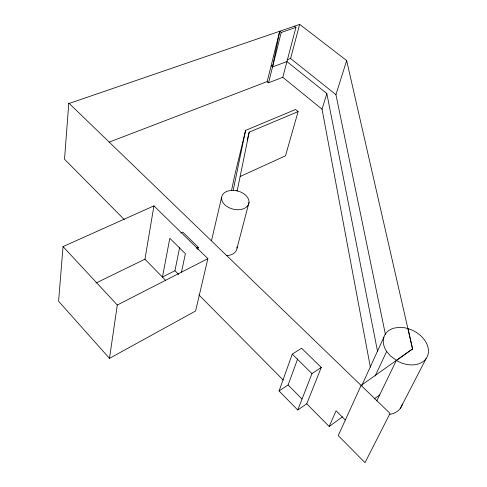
<?xml version="1.0" encoding="UTF-8"?>
<svg xmlns="http://www.w3.org/2000/svg" width="487" height="487" viewBox="0 0 487 487"><rect width="100%" height="100%" fill="white"/><g stroke="black" fill="none" stroke-linecap="round" stroke-linejoin="round"><path stroke-width="0.73" d="M63.036 246.586L58.586 301.246L109.484 358.371L195.597 310.998L207.858 258.658L153.935 205.879L63.036 246.586L117.294 305.026L109.484 358.371M165.623 280.342L144.956 259.194L153.935 205.879M279.702 31.259L271.143 65.721L272.543 66.932L279.702 31.259L281.218 32.452L295.926 27.388L294.41 26.219M181.481 272.233L185.37 253.684L169.829 238.289L162.445 277.085L174.949 270.735L179.606 247.694M237.169 190.947L249.198 132.172L298.111 111.578L295.585 109.49L245.582 130.4L234.649 175.697L231.508 190.563M245.582 130.4L233.17 190.411M197.789 249.466L198.282 247.25L182.765 232.086L180.726 233.066M211.498 240.651L221.585 197.497M247.232 140.201L249.198 132.172M271.143 65.721L267.199 81.487L268.556 82.784L282.801 77.305L295.926 27.388M281.218 32.452L268.556 82.784L267.18 81.573L109.161 142.137M237.041 248.084L249.009 202.397M287.117 59.798L290.593 58.513L299.657 24.35L346.659 60.558L412.556 348.996L361.074 385.461L338.24 435.603L365.025 462.65L390.032 413.384L68.795 103.061L64.521 159.243L124.27 219.57M298.111 111.578L285.498 155.828L240.164 176.489M370.357 367.168L322.047 109.216L326.844 93.534L286.934 61.575L272.543 66.932M385.4 334.38L335.933 94.648L346.659 60.558M279.063 390.958L292.261 354.146L301.593 348.211L321.256 367.429L306.755 403.814L297.758 410.017L279.063 390.958L288.097 384.98L297.697 358.816M297.758 410.017L311.978 373.608L321.256 367.429M306.755 403.814L329.194 426.472L336.067 410.797L345.338 420.025M361.719 385.692L383.896 337.095M375.173 376.001L386.654 351.431A23.839 17.173 27.1 0 1 393.94 328.122L399.23 327.337L404.953 327.788L408.045 328.67L412.556 348.996M376.719 401.014L396.381 360.331L390.44 355.954L386.654 351.431M400.442 408.203L426.082 358.621M374.217 398.932L379.635 394.969M329.194 426.472L342.507 416.811M412.647 348.808L396.333 360.429L400.923 362.766A23.833 17.173 27.1 0 0 427.927 354.853A23.833 17.173 27.1 0 0 410.681 329.535L407.996 328.768M117.294 305.026L207.858 258.658M196.243 248.267L198.282 247.25M95.988 283.038L144.956 259.194M68.758 103.585L299.639 24.423M290.593 58.513L335.933 94.648M282.801 77.305L322.047 109.216M292.261 354.146L311.978 373.608M174.949 270.735L178.65 274.473M198.848 294.866L283.288 380.122M288.097 384.98L301.958 398.969M326.844 93.534L377.565 351.504M361.652 385.692A22.463 17.1 28.5 0 1 362.425 384.413M402.365 404.155A22.463 17.1 28.5 0 1 389.235 414.437M237.041 246.836A13.338 9.411 13.7 0 1 226.443 255.59M236.201 190.685L232.658 190.362A13.971 9.35 14 0 0 223.527 203.389A13.971 9.35 14 0 0 246.002 207.432A13.971 9.35 14 0 0 239.683 191.628L236.201 190.685"/></g></svg>
